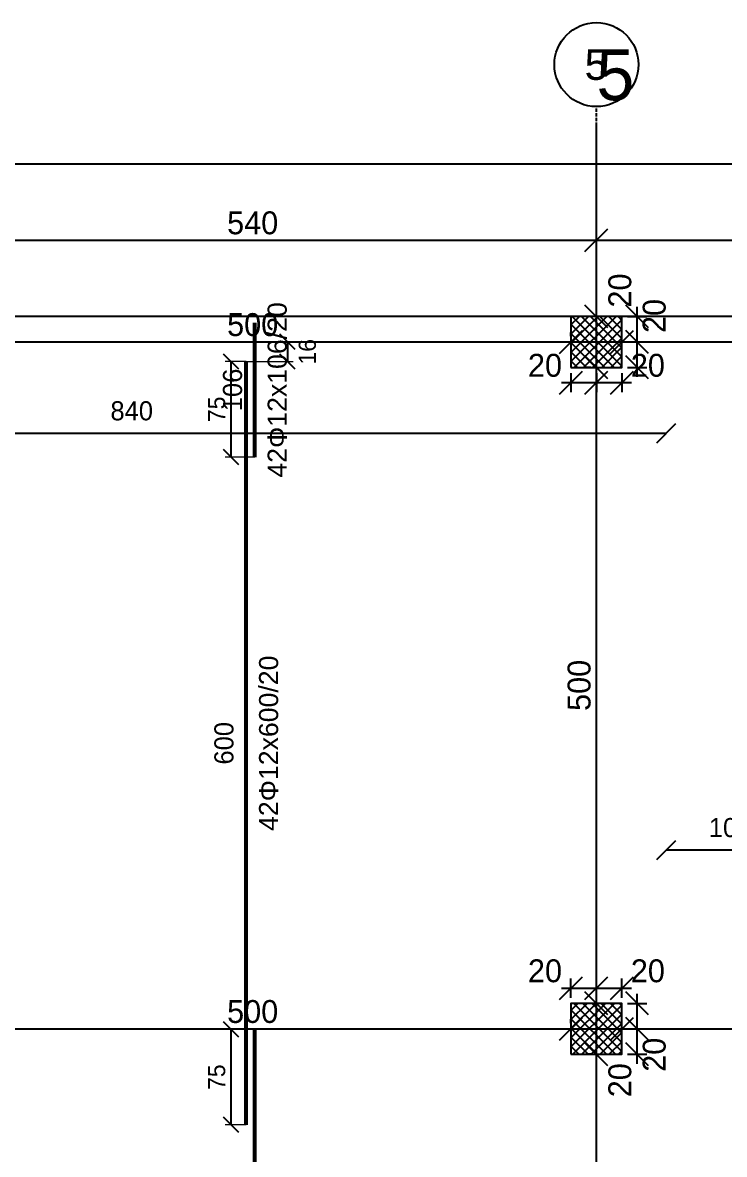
# Model space of a CAD drawing. Header units: centimetres. Extents: x -231 to 7431, y -4464 to 7215.
# Drawn here: x 6189 to 6740, y 2081 to 2971 of the extents above; entities that cross this region are included whole.
import ezdxf
from ezdxf.enums import TextEntityAlignment as Align

# ---------------------------------------------------------------- set-up
doc = ezdxf.new("R2010")
doc.units = ezdxf.units.CM
doc.linetypes.add('DASHDOT', pattern=[3.556, 2.54, -0.508, 0, -0.508])
for name, color, linetype in [('AXIS', 8, 'Continuous'), ('COLUMN', 3, 'Continuous'), ('FW_AXIS', 7, 'Continuous'), ('FW_COLUMN_HATCH', 8, 'Continuous'), ('FW_DIM', 7, 'Continuous'), ('REB_BOT_MESH_Y', 5, 'Continuous'), ('REB_BOT_MESH_Y_AXDIM', 5, 'Continuous'), ('REB_BOT_MESH_Y_LAP', 5, 'Continuous'), ('REB_BOT_MESH_Y_RANGE', 5, 'Continuous'), ('REB_BOT_MESH_Y_TEXT', 5, 'Continuous'), ('SLAB', 7, 'Continuous')]:
    doc.layers.add(name, color=color, linetype=linetype)
doc.styles.add('REBAR_TXT', font='arial.ttf')
doc.dimstyles.new('FW_DIM', dxfattribs={"dimtxt": 18, "dimasz": 9, "dimexe": 7.5, "dimexo": 4.5, "dimgap": 4.5, "dimtad": 1, "dimdec": 0, "dimtxsty": 'Standard', "dimtsz": 9, "dimcen": 2.5, "dimdle": 7.5, "dimclrd": 256, "dimclre": 256, "dimclrt": 7, "dimazin": 3, "dimtfac": 1, "dimtmove": 2, "dimatfit": 3})
doc.dimstyles.new('REBAR LAP', dxfattribs={"dimtxt": 13.5, "dimasz": 2.5, "dimexe": 4.5, "dimexo": 0, "dimgap": 4.5, "dimtad": 1, "dimdec": 0, "dimtxsty": 'Standard', "dimtsz": 6, "dimcen": 2.5, "dimclrd": 6, "dimclre": 6, "dimclrt": 7, "dimazin": 3, "dimtfac": 1, "dimtmove": 2, "dimatfit": 3, "dimlwd": 25, "dimlwe": 18})
doc.dimstyles.new('REBAR M-200', dxfattribs={"dimtxt": 15, "dimasz": 15, "dimexe": 25, "dimexo": 12.5, "dimgap": 10, "dimtad": 1, "dimdec": 0, "dimtxsty": 'Standard', "dimblk": 'NONE', "dimcen": 50, "dimse1": 1, "dimse2": 1, "dimclrd": 6, "dimclre": 6, "dimclrt": 7, "dimazin": 3, "dimtfac": 1, "dimtmove": 2, "dimatfit": 3, "dimldrblk": 'NONE', "dimlwd": 53})
doc.dimstyles.new('REBAR RANGE', dxfattribs={"dimtxt": 15, "dimasz": 2.5, "dimexe": 0, "dimexo": 0, "dimgap": 10, "dimtad": 1, "dimdec": 0, "dimtxsty": 'Standard', "dimtsz": 7.5, "dimcen": 2.5, "dimse1": 1, "dimse2": 1, "dimclrd": 6, "dimclre": 6, "dimclrt": 7, "dimazin": 3, "dimtfac": 1, "dimtmove": 2, "dimatfit": 3, "dimlwd": 25})

# ---------------------------------------------------------------- blocks, each defined once
blk = doc.blocks.new('*D725')
at = {"color": 6, "lineweight": 53}
blk.add_line((6371.75, 1579.5), (6371.75, 2179.5), dxfattribs=at)
at = {"layer": 'Defpoints'}
for p in [(6371.75, 2179.5), (6371.75, 1579.5), (6371.75, 1579.5)]:
    blk.add_point(p, dxfattribs=at)
at = {"layer": 'REB_BOT_MESH_Y', "color": 7, "insert": (6354.25, 1879.5), "char_height": 15, "attachment_point": 5, "rotation": 90}
blk.add_mtext('600', dxfattribs=at)
blk = doc.blocks.new('_NONE')
blk = doc.blocks.new('*D726')
at = {"color": 6, "lineweight": 53}
blk.add_line((6365, 2104.5), (6365, 2704.5), dxfattribs=at)
at = {"layer": 'Defpoints'}
for p in [(6365, 2704.5), (6365, 2104.5), (6365, 2104.5)]:
    blk.add_point(p, dxfattribs=at)
at = {"layer": 'REB_BOT_MESH_Y', "color": 7, "insert": (6347.5, 2404.5), "char_height": 15, "attachment_point": 5, "rotation": 90}
blk.add_mtext('600', dxfattribs=at)
blk = doc.blocks.new('*D727')
at = {"color": 6, "lineweight": 53}
blk.add_line((6371.75, 2629.5), (6371.75, 2735), dxfattribs=at)
at = {"layer": 'Defpoints'}
for p in [(6371.75, 2735), (6371.75, 2629.5), (6371.75, 2629.5)]:
    blk.add_point(p, dxfattribs=at)
at = {"layer": 'REB_BOT_MESH_Y', "color": 7, "insert": (6354.25, 2682.25), "char_height": 15, "attachment_point": 5, "rotation": 90}
blk.add_mtext('106', dxfattribs=at)
blk = doc.blocks.new('_OBLIQUE')
at = {"color": 0, "linetype": 'BYBLOCK'}
blk.add_line((-0.5, -0.5), (0.5, 0.5), dxfattribs=at)
blk = doc.blocks.new('*D734')
at = {"color": 6, "lineweight": 18}
for p, q in [((6371.75, 2179.5), (6348.5, 2179.5)), ((6365, 2104.5), (6348.5, 2104.5))]:
    blk.add_line(p, q, dxfattribs=at)
at = {"color": 6, "lineweight": 25}
blk.add_line((6353, 2104.5), (6353, 2179.5), dxfattribs=at)
at = {"layer": 'Defpoints'}
for p in [(6371.75, 2179.5), (6353, 2104.5), (6365, 2104.5)]:
    blk.add_point(p, dxfattribs=at)
at = {"layer": 'REB_BOT_MESH_Y_LAP', "color": 6, "xscale": 12, "yscale": 12, "rotation": 90}
for p in [(6353, 2179.5), (6353, 2104.5)]:
    blk.add_blockref('_OBLIQUE', p, dxfattribs=at)
at = {"layer": 'REB_BOT_MESH_Y_LAP', "color": 7, "insert": (6341.75, 2142), "char_height": 13.5, "attachment_point": 5, "rotation": 90}
blk.add_mtext('75', dxfattribs=at)
blk = doc.blocks.new('*D735')
at = {"color": 6, "lineweight": 18}
for p, q in [((6365, 2704.5), (6348.5, 2704.5)), ((6371.75, 2629.5), (6348.5, 2629.5))]:
    blk.add_line(p, q, dxfattribs=at)
at = {"color": 6, "lineweight": 25}
blk.add_line((6353, 2629.5), (6353, 2704.5), dxfattribs=at)
at = {"layer": 'Defpoints'}
for p in [(6365, 2704.5), (6353, 2629.5), (6371.75, 2629.5)]:
    blk.add_point(p, dxfattribs=at)
at = {"layer": 'REB_BOT_MESH_Y_LAP', "color": 6, "xscale": 12, "yscale": 12, "rotation": 90}
for p in [(6353, 2704.5), (6353, 2629.5)]:
    blk.add_blockref('_OBLIQUE', p, dxfattribs=at)
at = {"layer": 'REB_BOT_MESH_Y_LAP', "color": 7, "insert": (6341.75, 2667), "char_height": 13.5, "attachment_point": 5, "rotation": 90}
blk.add_mtext('75', dxfattribs=at)
blk = doc.blocks.new('*D736')
at = {"color": 6, "lineweight": 18}
for p, q in [((6365, 2720), (6401.75, 2720)), ((6365, 2704.5), (6401.75, 2704.5))]:
    blk.add_line(p, q, dxfattribs=at)
at = {"color": 6, "lineweight": 25}
blk.add_line((6397.25, 2720), (6397.25, 2704.5), dxfattribs=at)
at = {"layer": 'Defpoints'}
for p in [(6365, 2720), (6397.25, 2720), (6365, 2704.5)]:
    blk.add_point(p, dxfattribs=at)
at = {"layer": 'REB_BOT_MESH_Y_AXDIM', "color": 6, "xscale": 12, "yscale": 12, "rotation": 90}
for p in [(6397.25, 2720), (6397.25, 2704.5)]:
    blk.add_blockref('_OBLIQUE', p, dxfattribs=at)
at = {"layer": 'REB_BOT_MESH_Y_AXDIM', "color": 7, "insert": (6413, 2712.25), "char_height": 13.5, "attachment_point": 5, "rotation": 90}
blk.add_mtext('16', dxfattribs=at)
blk = doc.blocks.new('*D779')
at = {"color": 6, "lineweight": 25}
blk.add_line((5855, 2648.25), (6695, 2648.25), dxfattribs=at)
at = {"layer": 'Defpoints'}
for p in [(5855, 2648.25), (5855, 2648.25), (6695, 2648.25)]:
    blk.add_point(p, dxfattribs=at)
at = {"layer": 'REB_BOT_MESH_Y_RANGE', "color": 6, "xscale": 15, "yscale": 15}
for p in [(5855, 2648.25), (6695, 2648.25)]:
    blk.add_blockref('_OBLIQUE', p, dxfattribs=at)
at = {"layer": 'REB_BOT_MESH_Y_RANGE', "color": 7, "insert": (6275, 2665.75), "char_height": 15, "attachment_point": 5}
blk.add_mtext('840', dxfattribs=at)
blk = doc.blocks.new('*D780')
at = {"color": 6, "lineweight": 25}
blk.add_line((5855, 2648.25), (6695, 2648.25), dxfattribs=at)
at = {"layer": 'Defpoints'}
for p in [(5855, 2648.25), (5855, 2648.25), (6695, 2648.25)]:
    blk.add_point(p, dxfattribs=at)
at = {"layer": 'REB_BOT_MESH_Y_RANGE', "color": 6, "xscale": 15, "yscale": 15}
for p in [(5855, 2648.25), (6695, 2648.25)]:
    blk.add_blockref('_OBLIQUE', p, dxfattribs=at)
at = {"layer": 'REB_BOT_MESH_Y_RANGE', "color": 7, "insert": (6275, 2665.75), "char_height": 15, "attachment_point": 5}
blk.add_mtext('840', dxfattribs=at)
blk = doc.blocks.new('*D792')
at = {"color": 6, "lineweight": 25}
blk.add_line((6695, 2320.625), (6795, 2320.625), dxfattribs=at)
at = {"layer": 'Defpoints'}
for p in [(6695, 2320.625), (6695, 2320.625), (6795, 2320.625)]:
    blk.add_point(p, dxfattribs=at)
at = {"layer": 'REB_BOT_MESH_Y_RANGE', "color": 6, "xscale": 15, "yscale": 15}
for p in [(6695, 2320.625), (6795, 2320.625)]:
    blk.add_blockref('_OBLIQUE', p, dxfattribs=at)
at = {"layer": 'REB_BOT_MESH_Y_RANGE', "color": 7, "insert": (6745, 2338.125), "char_height": 15, "attachment_point": 5}
blk.add_mtext('100', dxfattribs=at)
blk = doc.blocks.new('*D895')
for p, q in [((6620, 2204.5), (6620, 2219.5)), ((6640, 2204.5), (6640, 2219.5)), ((6612.5, 2212), (6647.5, 2212))]:
    blk.add_line(p, q)
at = {"layer": 'Defpoints'}
for p in [(6620, 2212), (6620, 2200), (6640, 2200)]:
    blk.add_point(p, dxfattribs=at)
at = {"layer": 'FW_DIM', "xscale": 18, "yscale": 18}
for p in [(6620, 2212), (6640, 2212)]:
    blk.add_blockref('_OBLIQUE', p, dxfattribs=at)
at = {"layer": 'FW_DIM', "color": 7, "insert": (6599.6, 2225.5), "char_height": 18, "attachment_point": 5}
blk.add_mtext('20', dxfattribs=at)
blk = doc.blocks.new('*D896')
for p, q in [((6640, 2204.5), (6640, 2219.5)), ((6660, 2204.5), (6660, 2219.5)), ((6632.5, 2212), (6667.5, 2212))]:
    blk.add_line(p, q)
at = {"layer": 'Defpoints'}
for p in [(6640, 2212), (6640, 2200), (6660, 2200)]:
    blk.add_point(p, dxfattribs=at)
at = {"layer": 'FW_DIM', "xscale": 18, "yscale": 18}
for p in [(6640, 2212), (6660, 2212)]:
    blk.add_blockref('_OBLIQUE', p, dxfattribs=at)
at = {"layer": 'FW_DIM', "color": 7, "insert": (6680.4, 2225.5), "char_height": 18, "attachment_point": 5}
blk.add_mtext('20', dxfattribs=at)
blk = doc.blocks.new('*D897')
for p, q in [((6664.5, 2180), (6679.5, 2180)), ((6672, 2152.5), (6672, 2187.5)), ((6664.5, 2160), (6679.5, 2160))]:
    blk.add_line(p, q)
at = {"layer": 'Defpoints'}
for p in [(6660, 2180), (6660, 2160), (6672, 2160)]:
    blk.add_point(p, dxfattribs=at)
at = {"layer": 'FW_DIM', "xscale": 18, "yscale": 18, "rotation": 90}
for p in [(6672, 2180), (6672, 2160)]:
    blk.add_blockref('_OBLIQUE', p, dxfattribs=at)
at = {"layer": 'FW_DIM', "color": 7, "insert": (6658.5, 2139.6), "char_height": 18, "attachment_point": 5, "rotation": 90}
blk.add_mtext('20', dxfattribs=at)
blk = doc.blocks.new('*D898')
for p, q in [((6672, 2172.5), (6672, 2207.5)), ((6664.5, 2200), (6679.5, 2200)), ((6664.5, 2180), (6679.5, 2180))]:
    blk.add_line(p, q)
at = {"layer": 'Defpoints'}
for p in [(6660, 2200), (6660, 2180), (6672, 2180)]:
    blk.add_point(p, dxfattribs=at)
at = {"layer": 'FW_DIM', "xscale": 18, "yscale": 18, "rotation": 90}
for p in [(6672, 2200), (6672, 2180)]:
    blk.add_blockref('_OBLIQUE', p, dxfattribs=at)
at = {"layer": 'FW_DIM', "color": 7, "insert": (6685.5, 2159.6), "char_height": 18, "attachment_point": 5, "rotation": 90}
blk.add_mtext('20', dxfattribs=at)
blk = doc.blocks.new('*D899')
for p, q in [((6612.5, 2688), (6647.5, 2688)), ((6620, 2695.5), (6620, 2680.5)), ((6640, 2695.5), (6640, 2680.5))]:
    blk.add_line(p, q)
at = {"layer": 'Defpoints'}
for p in [(6620, 2700), (6640, 2700), (6620, 2688)]:
    blk.add_point(p, dxfattribs=at)
at = {"layer": 'FW_DIM', "xscale": 18, "yscale": 18}
for p in [(6620, 2688), (6640, 2688)]:
    blk.add_blockref('_OBLIQUE', p, dxfattribs=at)
at = {"layer": 'FW_DIM', "color": 7, "insert": (6599.6, 2701.5), "char_height": 18, "attachment_point": 5}
blk.add_mtext('20', dxfattribs=at)
blk = doc.blocks.new('*D900')
for p, q in [((6632.5, 2688), (6667.5, 2688)), ((6640, 2695.5), (6640, 2680.5)), ((6660, 2695.5), (6660, 2680.5))]:
    blk.add_line(p, q)
at = {"layer": 'Defpoints'}
for p in [(6640, 2700), (6660, 2700), (6640, 2688)]:
    blk.add_point(p, dxfattribs=at)
at = {"layer": 'FW_DIM', "xscale": 18, "yscale": 18}
for p in [(6640, 2688), (6660, 2688)]:
    blk.add_blockref('_OBLIQUE', p, dxfattribs=at)
at = {"layer": 'FW_DIM', "color": 7, "insert": (6680.4, 2701.5), "char_height": 18, "attachment_point": 5}
blk.add_mtext('20', dxfattribs=at)
blk = doc.blocks.new('*D901')
for p, q in [((6672, 2692.5), (6672, 2727.5)), ((6664.5, 2720), (6679.5, 2720)), ((6664.5, 2700), (6679.5, 2700))]:
    blk.add_line(p, q)
at = {"layer": 'Defpoints'}
for p in [(6660, 2720), (6660, 2700), (6672, 2700)]:
    blk.add_point(p, dxfattribs=at)
at = {"layer": 'FW_DIM', "xscale": 18, "yscale": 18, "rotation": 90}
for p in [(6672, 2720), (6672, 2700)]:
    blk.add_blockref('_OBLIQUE', p, dxfattribs=at)
at = {"layer": 'FW_DIM', "color": 7, "insert": (6685.5, 2740.4), "char_height": 18, "attachment_point": 5, "rotation": 90}
blk.add_mtext('20', dxfattribs=at)
blk = doc.blocks.new('*D902')
for p, q in [((6672, 2712.5), (6672, 2747.5)), ((6664.5, 2740), (6679.5, 2740)), ((6664.5, 2720), (6679.5, 2720))]:
    blk.add_line(p, q)
at = {"layer": 'Defpoints'}
for p in [(6660, 2740), (6660, 2720), (6672, 2720)]:
    blk.add_point(p, dxfattribs=at)
at = {"layer": 'FW_DIM', "xscale": 18, "yscale": 18, "rotation": 90}
for p in [(6672, 2740), (6672, 2720)]:
    blk.add_blockref('_OBLIQUE', p, dxfattribs=at)
at = {"layer": 'FW_DIM', "color": 7, "insert": (6658.5, 2760.4), "char_height": 18, "attachment_point": 5, "rotation": 90}
blk.add_mtext('20', dxfattribs=at)
blk = doc.blocks.new('*D974')
for p, q in [((6112.5, 2180), (6627.5, 2180)), ((6120, 2184.5), (6120, 2187.5)), ((6620, 2184.5), (6620, 2187.5))]:
    blk.add_line(p, q)
at = {"layer": 'Defpoints'}
for p in [(6120, 2180), (6120, 2180), (6620, 2180)]:
    blk.add_point(p, dxfattribs=at)
at = {"layer": 'FW_DIM', "xscale": 18, "yscale": 18}
for p in [(6120, 2180), (6620, 2180)]:
    blk.add_blockref('_OBLIQUE', p, dxfattribs=at)
at = {"layer": 'FW_DIM', "color": 7, "insert": (6370, 2193.5), "char_height": 18, "attachment_point": 5}
blk.add_mtext('500', dxfattribs=at)
blk = doc.blocks.new('*D975')
for p, q in [((6612.5, 2180), (6667.5, 2180)), ((6620, 2184.5), (6620, 2187.5)), ((6660, 2184.5), (6660, 2187.5))]:
    blk.add_line(p, q)
at = {"layer": 'Defpoints'}
for p in [(6620, 2180), (6620, 2180), (6660, 2180)]:
    blk.add_point(p, dxfattribs=at)
at = {"layer": 'FW_DIM', "xscale": 18, "yscale": 18}
for p in [(6620, 2180), (6660, 2180)]:
    blk.add_blockref('_OBLIQUE', p, dxfattribs=at)
blk = doc.blocks.new('*D976')
for p, q in [((6652.5, 2180), (7167.5, 2180)), ((6660, 2184.5), (6660, 2187.5)), ((7160, 2184.5), (7160, 2187.5))]:
    blk.add_line(p, q)
at = {"layer": 'Defpoints'}
for p in [(6660, 2180), (6660, 2180), (7160, 2180)]:
    blk.add_point(p, dxfattribs=at)
at = {"layer": 'FW_DIM', "xscale": 18, "yscale": 18}
for p in [(6660, 2180), (7160, 2180)]:
    blk.add_blockref('_OBLIQUE', p, dxfattribs=at)
at = {"layer": 'FW_DIM', "color": 7, "insert": (6910, 2193.5), "char_height": 18, "attachment_point": 5}
blk.add_mtext('500', dxfattribs=at)
blk = doc.blocks.new('*D985')
for p, q in [((6120, 2724.5), (6120, 2727.5)), ((6620, 2724.5), (6620, 2727.5)), ((6112.5, 2720), (6627.5, 2720))]:
    blk.add_line(p, q)
at = {"layer": 'Defpoints'}
for p in [(6120, 2720), (6120, 2720), (6620, 2720)]:
    blk.add_point(p, dxfattribs=at)
at = {"layer": 'FW_DIM', "xscale": 18, "yscale": 18}
for p in [(6120, 2720), (6620, 2720)]:
    blk.add_blockref('_OBLIQUE', p, dxfattribs=at)
at = {"layer": 'FW_DIM', "color": 7, "insert": (6370, 2733.5), "char_height": 18, "attachment_point": 5}
blk.add_mtext('500', dxfattribs=at)
blk = doc.blocks.new('*D986')
for p, q in [((6620, 2724.5), (6620, 2727.5)), ((6660, 2724.5), (6660, 2727.5)), ((6612.5, 2720), (6667.5, 2720))]:
    blk.add_line(p, q)
at = {"layer": 'Defpoints'}
for p in [(6620, 2720), (6620, 2720), (6660, 2720)]:
    blk.add_point(p, dxfattribs=at)
at = {"layer": 'FW_DIM', "xscale": 18, "yscale": 18}
for p in [(6620, 2720), (6660, 2720)]:
    blk.add_blockref('_OBLIQUE', p, dxfattribs=at)
blk = doc.blocks.new('*D987')
for p, q in [((6660, 2724.5), (6660, 2727.5)), ((7160, 2724.5), (7160, 2727.5)), ((6652.5, 2720), (7167.5, 2720))]:
    blk.add_line(p, q)
at = {"layer": 'Defpoints'}
for p in [(6660, 2720), (6660, 2720), (7160, 2720)]:
    blk.add_point(p, dxfattribs=at)
at = {"layer": 'FW_DIM', "xscale": 18, "yscale": 18}
for p in [(6660, 2720), (7160, 2720)]:
    blk.add_blockref('_OBLIQUE', p, dxfattribs=at)
at = {"layer": 'FW_DIM', "color": 7, "insert": (6910, 2733.5), "char_height": 18, "attachment_point": 5}
blk.add_mtext('500', dxfattribs=at)
blk = doc.blocks.new('*D1036')
for p, q in [((6640, 1652.5), (6640, 2167.5)), ((6635.5, 2160), (6632.5, 2160)), ((6635.5, 1660), (6632.5, 1660))]:
    blk.add_line(p, q)
at = {"layer": 'Defpoints'}
for p in [(6640, 2160), (6640, 1660), (6640, 1660)]:
    blk.add_point(p, dxfattribs=at)
at = {"layer": 'FW_DIM', "xscale": 18, "yscale": 18, "rotation": 90}
for p in [(6640, 2160), (6640, 1660)]:
    blk.add_blockref('_OBLIQUE', p, dxfattribs=at)
at = {"layer": 'FW_DIM', "color": 7, "insert": (6626.5, 1910), "char_height": 18, "attachment_point": 5, "rotation": 90}
blk.add_mtext('500', dxfattribs=at)
blk = doc.blocks.new('*D1037')
for p, q in [((6640, 2152.5), (6640, 2207.5)), ((6635.5, 2200), (6632.5, 2200)), ((6635.5, 2160), (6632.5, 2160))]:
    blk.add_line(p, q)
at = {"layer": 'Defpoints'}
for p in [(6640, 2200), (6640, 2160), (6640, 2160)]:
    blk.add_point(p, dxfattribs=at)
at = {"layer": 'FW_DIM', "xscale": 18, "yscale": 18, "rotation": 90}
for p in [(6640, 2200), (6640, 2160)]:
    blk.add_blockref('_OBLIQUE', p, dxfattribs=at)
blk = doc.blocks.new('*D1038')
for p, q in [((6640, 2192.5), (6640, 2707.5)), ((6635.5, 2700), (6632.5, 2700)), ((6635.5, 2200), (6632.5, 2200))]:
    blk.add_line(p, q)
at = {"layer": 'Defpoints'}
for p in [(6640, 2700), (6640, 2200), (6640, 2200)]:
    blk.add_point(p, dxfattribs=at)
at = {"layer": 'FW_DIM', "xscale": 18, "yscale": 18, "rotation": 90}
for p in [(6640, 2700), (6640, 2200)]:
    blk.add_blockref('_OBLIQUE', p, dxfattribs=at)
at = {"layer": 'FW_DIM', "color": 7, "insert": (6626.5, 2450), "char_height": 18, "attachment_point": 5, "rotation": 90}
blk.add_mtext('500', dxfattribs=at)
blk = doc.blocks.new('*D1039')
for p, q in [((6640, 2692.5), (6640, 2747.5)), ((6635.5, 2740), (6632.5, 2740)), ((6635.5, 2700), (6632.5, 2700))]:
    blk.add_line(p, q)
at = {"layer": 'Defpoints'}
for p in [(6640, 2740), (6640, 2700), (6640, 2700)]:
    blk.add_point(p, dxfattribs=at)
at = {"layer": 'FW_DIM', "xscale": 18, "yscale": 18, "rotation": 90}
for p in [(6640, 2740), (6640, 2700)]:
    blk.add_blockref('_OBLIQUE', p, dxfattribs=at)
blk = doc.blocks.new('*D1055')
for p, q in [((6100, 2744.5), (6100, 2807.5)), ((6640, 2744.5), (6640, 2807.5)), ((6092.5, 2800), (6647.5, 2800))]:
    blk.add_line(p, q)
at = {"layer": 'Defpoints'}
for p in [(6100, 2800), (6100, 2740), (6640, 2740)]:
    blk.add_point(p, dxfattribs=at)
at = {"layer": 'FW_DIM', "xscale": 18, "yscale": 18}
for p in [(6100, 2800), (6640, 2800)]:
    blk.add_blockref('_OBLIQUE', p, dxfattribs=at)
at = {"layer": 'FW_DIM', "color": 7, "insert": (6370, 2813.5), "char_height": 18, "attachment_point": 5}
blk.add_mtext('540', dxfattribs=at)
blk = doc.blocks.new('*D1056')
for p, q in [((6640, 2744.5), (6640, 2807.5)), ((7180, 2744.5), (7180, 2807.5)), ((6632.5, 2800), (7187.5, 2800))]:
    blk.add_line(p, q)
at = {"layer": 'Defpoints'}
for p in [(6640, 2800), (6640, 2740), (7180, 2740)]:
    blk.add_point(p, dxfattribs=at)
at = {"layer": 'FW_DIM', "xscale": 18, "yscale": 18}
for p in [(6640, 2800), (7180, 2800)]:
    blk.add_blockref('_OBLIQUE', p, dxfattribs=at)
at = {"layer": 'FW_DIM', "color": 7, "insert": (6910, 2813.5), "char_height": 18, "attachment_point": 5}
blk.add_mtext('540', dxfattribs=at)
blk = doc.blocks.new('*D1065')
for p, q in [((4460, 2744.5), (4460, 2867.5)), ((7200, 2744.5), (7200, 2867.5)), ((4452.5, 2860), (7207.5, 2860))]:
    blk.add_line(p, q)
at = {"layer": 'Defpoints'}
for p in [(4460, 2860), (4460, 2740), (7200, 2740)]:
    blk.add_point(p, dxfattribs=at)
at = {"layer": 'FW_DIM', "xscale": 18, "yscale": 18}
for p in [(4460, 2860), (7200, 2860)]:
    blk.add_blockref('_OBLIQUE', p, dxfattribs=at)
at = {"layer": 'FW_DIM', "color": 7, "insert": (5830, 2873.5), "char_height": 18, "attachment_point": 5}
blk.add_mtext('2740', dxfattribs=at)

msp = doc.modelspace()

# ---------------------------------------------------------------- hatches: boundary and pattern name
at = {"layer": 'FW_COLUMN_HATCH'}
h = msp.add_hatch(dxfattribs=at)
h.set_pattern_fill('ANSI37', scale=1.6)
h.paths.add_polyline_path([(6620, 2700), (6620, 2740), (6660, 2740), (6660, 2700), (6620, 2700)])
h = msp.add_hatch(dxfattribs=at)
h.set_pattern_fill('ANSI37', scale=1.6)
h.paths.add_polyline_path([(6620, 2160), (6620, 2200), (6660, 2200), (6660, 2160), (6620, 2160)])

# ---------------------------------------------------------------- linework, layer by layer
at = {"layer": 'AXIS'}
for p, q in [((6640, -150), (6640, 2890)), ((4310, 2720), (7350, 2720)), ((4310, 2180), (7350, 2180))]:
    msp.add_line(p, q, dxfattribs=at)
at = {"layer": 'COLUMN'}
for points in [[(6620, 2700), (6660, 2700), (6660, 2740), (6620, 2740)], [(6620, 2160), (6660, 2160), (6660, 2200), (6620, 2200)]]:
    msp.add_lwpolyline(points, close=True, dxfattribs=at)
at = {"layer": 'FW_AXIS', "linetype": 'DASHDOT'}
msp.add_line((6640, 2890), (6640, 2905), dxfattribs=at)
at = {"layer": 'FW_AXIS'}
msp.add_circle((6640, 2938), 33, dxfattribs=at)
at = {"layer": 'SLAB'}
msp.add_lwpolyline([(4460, 0), (7200, 0), (7200, 2740), (4460, 2740)], close=True, dxfattribs=at)

# ---------------------------------------------------------------- texts
at = {"layer": 'AXIS'}
msp.add_text('5', height=40, dxfattribs=at).set_placement((6640, 2910))
at = {"layer": 'FW_AXIS', "color": 7, "style": 'REBAR_TXT'}
msp.add_text('5', height=24, dxfattribs=at).set_placement((6640, 2938), align=Align.MIDDLE_CENTER)
at = {"layer": 'REB_BOT_MESH_Y_TEXT', "color": 7, "style": 'REBAR_TXT'}
for s, p in [('42Φ12x106/20', (6381.75, 2682.25)), ('42Φ12x600/20', (6375, 2404.5))]:
    msp.add_text(s, height=15, rotation=90, dxfattribs=at).set_placement(p, align=Align.TOP_CENTER)

# ---------------------------------------------------------------- dimensions: what is measured, and where the dimension line sits
at = {"layer": 'FW_DIM'}
for base, p1, p2, picture, middle in [((4460, 2860), (4460, 2740), (7200, 2740), '*D1065', (5830, 2873.5)), ((6100, 2800), (6100, 2740), (6640, 2740), '*D1055', (6370, 2813.5)), ((6640, 2800), (6640, 2740), (7180, 2740), '*D1056', (6910, 2813.5))]:
    dim = msp.add_linear_dim(base=base, p1=p1, p2=p2, dimstyle='FW_DIM', dxfattribs=at)
    dim.commit()
    dim.dimension.update_dxf_attribs({"geometry": picture, "text_midpoint": middle})
for base, p1, p2, text, picture, middle in [((6672, 2720), (6660, 2720), (6660, 2740), '20', '*D902', (6658.5, 2760.4)), ((6672, 2700), (6660, 2700), (6660, 2720), '20', '*D901', (6685.5, 2740.4)), ((6640, 2700), (6640, 2700), (6640, 2740), ' ', '*D1039', (6640, 2720)), ((6640, 2200), (6640, 2200), (6640, 2700), '500', '*D1038', (6626.5, 2450)), ((6640, 2160), (6640, 2160), (6640, 2200), ' ', '*D1037', (6640, 2180)), ((6672, 2180), (6660, 2180), (6660, 2200), '20', '*D898', (6685.5, 2159.6)), ((6672, 2160), (6660, 2160), (6660, 2180), '20', '*D897', (6658.5, 2139.6)), ((6640, 1660), (6640, 1660), (6640, 2160), '500', '*D1036', (6626.5, 1910))]:
    dim = msp.add_linear_dim(base=base, p1=p1, p2=p2, angle=90, text=text, dimstyle='FW_DIM', override={"dimtmove": 2}, dxfattribs=at)
    dim.commit()
    dim.dimension.update_dxf_attribs({"geometry": picture, "text_midpoint": middle, "dimtype": 160})
for base, p1, p2, text, picture, middle in [((6120, 2720), (6120, 2720), (6620, 2720), '500', '*D985', (6370, 2733.5)), ((6660, 2720), (6660, 2720), (7160, 2720), '500', '*D987', (6910, 2733.5)), ((6620, 2720), (6620, 2720), (6660, 2720), ' ', '*D986', (6640, 2720)), ((6620, 2688), (6620, 2700), (6640, 2700), '20', '*D899', (6599.6, 2701.5)), ((6640, 2688), (6640, 2700), (6660, 2700), '20', '*D900', (6680.4, 2701.5)), ((6620, 2212), (6620, 2200), (6640, 2200), '20', '*D895', (6599.6, 2225.5)), ((6640, 2212), (6640, 2200), (6660, 2200), '20', '*D896', (6680.4, 2225.5)), ((6120, 2180), (6120, 2180), (6620, 2180), '500', '*D974', (6370, 2193.5)), ((6660, 2180), (6660, 2180), (7160, 2180), '500', '*D976', (6910, 2193.5)), ((6620, 2180), (6620, 2180), (6660, 2180), ' ', '*D975', (6640, 2180))]:
    dim = msp.add_linear_dim(base=base, p1=p1, p2=p2, text=text, dimstyle='FW_DIM', override={"dimtmove": 2}, dxfattribs=at)
    dim.commit()
    dim.dimension.update_dxf_attribs({"geometry": picture, "text_midpoint": middle, "dimtype": 160})
at = {"layer": 'REB_BOT_MESH_Y'}
for base, p1, p2, picture, middle in [((6371.75, 2629.5), (6371.75, 2629.5), (6371.75, 2735), '*D727', (6354.25, 2682.25)), ((6365, 2104.5), (6365, 2104.5), (6365, 2704.5), '*D726', (6347.5, 2404.5)), ((6371.75, 1579.5), (6371.75, 1579.5), (6371.75, 2179.5), '*D725', (6354.25, 1879.5))]:
    dim = msp.add_linear_dim(base=base, p1=p1, p2=p2, angle=90, dimstyle='REBAR M-200', dxfattribs=at)
    dim.commit()
    dim.dimension.update_dxf_attribs({"geometry": picture, "text_midpoint": middle})
at = {"layer": 'REB_BOT_MESH_Y_AXDIM'}
dim = msp.add_linear_dim(base=(6397.25, 2720), p1=(6365, 2720), p2=(6365, 2704.5), angle=90, dimstyle='REBAR LAP', dxfattribs=at)
dim.commit()
dim.dimension.update_dxf_attribs({"geometry": '*D736', "text_midpoint": (6413, 2712.25)})
at = {"layer": 'REB_BOT_MESH_Y_LAP'}
for base, p1, p2, picture, middle in [((6353, 2629.5), (6371.75, 2629.5), (6365, 2704.5), '*D735', (6341.75, 2667)), ((6353, 2104.5), (6365, 2104.5), (6371.75, 2179.5), '*D734', (6341.75, 2142))]:
    dim = msp.add_linear_dim(base=base, p1=p1, p2=p2, angle=90, dimstyle='REBAR LAP', dxfattribs=at)
    dim.commit()
    dim.dimension.update_dxf_attribs({"geometry": picture, "text_midpoint": middle})
at = {"layer": 'REB_BOT_MESH_Y_RANGE'}
for base, p1, p2, picture, middle in [((5855, 2648.25), (5855, 2648.25), (6695, 2648.25), '*D779', (6275, 2665.75)), ((5855, 2648.25), (5855, 2648.25), (6695, 2648.25), '*D780', (6275, 2665.75)), ((6695, 2320.62), (6695, 2320.62), (6795, 2320.62), '*D792', (6745, 2338.12))]:
    dim = msp.add_linear_dim(base=base, p1=p1, p2=p2, dimstyle='REBAR RANGE', dxfattribs=at)
    dim.commit()
    dim.dimension.update_dxf_attribs({"geometry": picture, "text_midpoint": middle})

doc.saveas('drawing.dxf')
